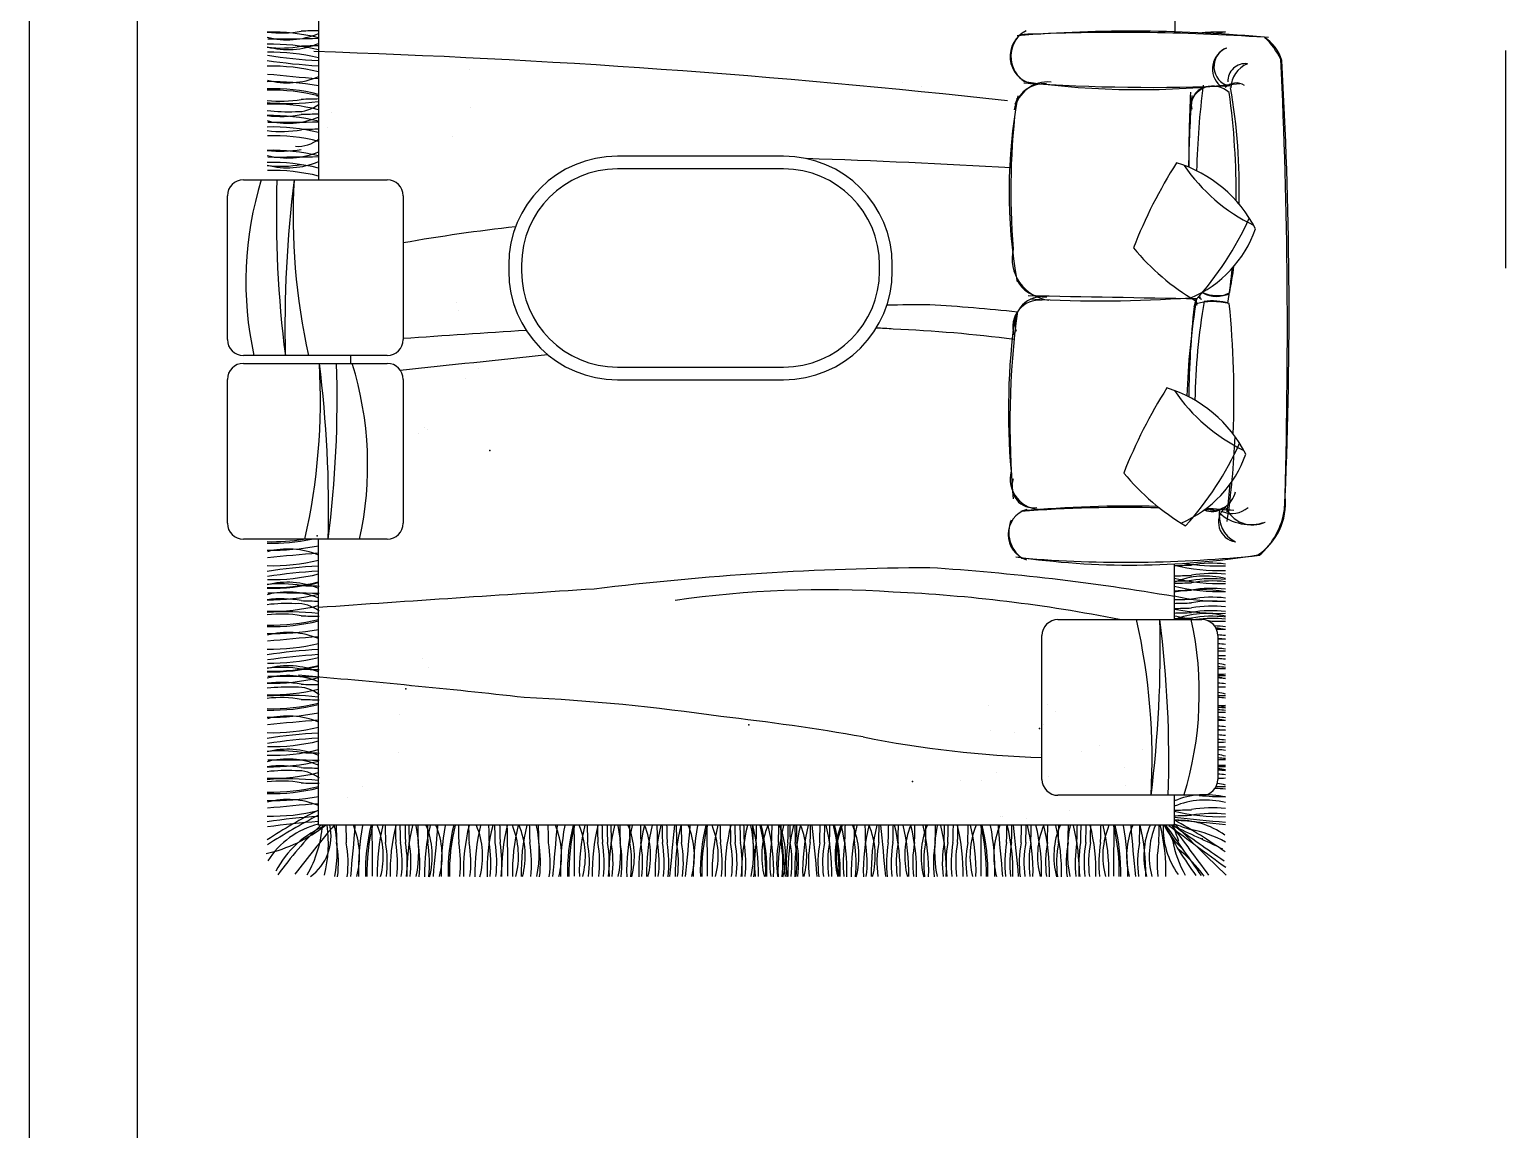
# Model space of a CAD drawing. Header units: inches. Extents: x 5.4 to 47.9, y 11.7 to 36.5.
# Drawn here: x 5.411 to 10.028, y 17.43 to 20.873 of the extents above; entities that cross this region are included whole.
import ezdxf

# ---------------------------------------------------------------- set-up
doc = ezdxf.new("R2010")
doc.units = ezdxf.units.IN
doc.header["$MEASUREMENT"] = 0
for name, color, linetype in [('02', 2, 'Continuous'), ('4', 4, 'Continuous'), ('kadrbm', 4, 'Continuous')]:
    doc.layers.add(name, color=color, linetype=linetype)

# ---------------------------------------------------------------- blocks, each defined once
blk = doc.blocks.new('kadrbm')
at = {"layer": 'kadrbm', "color": 4}
blk.add_lwpolyline([(0, 0), (0, 24.7972), (21, 24.7972), (21, 0), (0, 0)], close=True, dxfattribs=at)
blk.add_lwpolyline([(20.6631, 0.3257), (20.6631, 24.4603), (0.3369, 24.4603), (0.3369, 0.3257), (20.6631, 0.3257)], dxfattribs=at)

msp = doc.modelspace()

# ---------------------------------------------------------------- linework, layer by layer
at = {"layer": '02'}
for p, q in [((6.3152, 21.5706, -0.3429), (6.3152, 20.4021, -0.3429)), ((8.9933, 21.0365, -0.3429), (8.9933, 20.8614, -0.3429)), ((6.2145, 20.8089, -0.3429), (6.2145, 20.8089, -0.3429)), ((6.2296, 20.8076, -0.3429), (6.2296, 20.8076, -0.3429)), ((10.0281, 20.8074, -0.3429), (10.0281, 20.1259, -0.3429)), ((6.7888, 20.7466, -0.3429), (6.7888, 20.7466, -0.3429)), ((8.1417, 20.7058, -0.3429), (8.1417, 20.7058, -0.3429)), ((8.2006, 20.6941, -0.3429), (8.2006, 20.6941, -0.3429)), ((8.1896, 20.6717, -0.3429), (8.1896, 20.6717, -0.3429)), ((6.2994, 20.617, -0.3429), (6.2994, 20.617, -0.3429)), ((6.357, 20.6122, -0.3429), (6.357, 20.6122, -0.3429)), ((6.7906, 20.628, -0.3429), (6.7906, 20.628, -0.3429)), ((6.2145, 20.5476, -0.3429), (6.2145, 20.5476, -0.3429)), ((6.342, 20.5671, -0.3429), (6.342, 20.5671, -0.3429)), ((6.2296, 20.5464, -0.3429), (6.2296, 20.5464, -0.3429)), ((6.7337, 20.5387, -0.3429), (6.7337, 20.5387, -0.3429)), ((7.77, 20.4762, -0.3429), (7.25, 20.4762, -0.3429)), ((6.0799, 20.4021, -0.3429), (6.5299, 20.4021, -0.3429)), ((6.0299, 19.9021, -0.3429), (6.0299, 20.3521, -0.3429)), ((6.5799, 20.3521, -0.3429), (6.5799, 19.9021, -0.3429)), ((6.91, 20.1362, -0.3429), (6.91, 20.1162, -0.3429)), ((8.11, 20.1162, -0.3429), (8.11, 20.1362, -0.3429)), ((6.7457, 20.0175, -0.3429), (6.7457, 20.0175, -0.3429)), ((6.7514, 19.9919, -0.3429), (6.7514, 19.9919, -0.3429)), ((6.5299, 19.8521, -0.3429), (6.0799, 19.8521, -0.3429)), ((6.0799, 19.8277, -0.3429), (6.5299, 19.8277, -0.3429)), ((6.8167, 19.8126, -0.3429), (6.8167, 19.8126, -0.3429)), ((6.0299, 19.3277, -0.3429), (6.0299, 19.7777, -0.3429)), ((6.5799, 19.7777, -0.3429), (6.5799, 19.3277, -0.3429)), ((6.7753, 19.7806, -0.3429), (6.7753, 19.7806, -0.3429)), ((7.25, 19.7762, -0.3429), (7.77, 19.7762, -0.3429)), ((6.6458, 19.626, -0.3429), (6.6458, 19.626, -0.3429)), ((6.6289, 19.6076, -0.3429), (6.6289, 19.6076, -0.3429)), ((6.6553, 19.6205, -0.3429), (6.6553, 19.6205, -0.3429)), ((6.039, 19.2973, -0.3429), (6.039, 19.2973, -0.3429)), ((6.5299, 19.2777, -0.3429), (6.0799, 19.2777, -0.3429)), ((8.6281, 19.0257, -0.3429), (9.0781, 19.0257, -0.3429)), ((8.5781, 18.5257, -0.3429), (8.5781, 18.9757, -0.3429)), ((9.1281, 18.9757, -0.3429), (9.1281, 18.5257, -0.3429)), ((6.6407, 18.903, -0.3429), (6.6407, 18.903, -0.3429)), ((6.658, 18.8768, -0.3429), (6.658, 18.8768, -0.3429)), ((6.5106, 18.8192, -0.3429), (6.5106, 18.8192, -0.3429)), ((6.602, 18.8171, -0.3429), (6.602, 18.8171, -0.3429)), ((8.4117, 18.7577, -0.3429), (8.4117, 18.7577, -0.3429)), ((8.5956, 18.7593, -0.3429), (8.5956, 18.7593, -0.3429)), ((8.6194, 18.7389, -0.3429), (8.6194, 18.7389, -0.3429)), ((8.4181, 18.6798, -0.3429), (8.4181, 18.6798, -0.3429)), ((8.4936, 18.6734, -0.3429), (8.4936, 18.6734, -0.3429)), ((8.582, 18.6964, -0.3429), (8.582, 18.6964, -0.3429)), ((8.7013, 18.6124, -0.3429), (8.7013, 18.6124, -0.3429)), ((8.7579, 18.6322, -0.3429), (8.7579, 18.6322, -0.3429)), ((8.894, 18.6187, -0.3429), (8.894, 18.6187, -0.3429)), ((8.5728, 18.6031, -0.3429), (8.5728, 18.6031, -0.3429)), ((8.3224, 18.5223, -0.3429), (8.3224, 18.5223, -0.3429)), ((8.3882, 18.5235, -0.3429), (8.3882, 18.5235, -0.3429)), ((8.4356, 18.5464, -0.3429), (8.4356, 18.5464, -0.3429)), ((8.5974, 18.5338, -0.3429), (8.5974, 18.5338, -0.3429)), ((8.6012, 18.4855, -0.3429), (8.6012, 18.4855, -0.3429)), ((9.0781, 18.4757, -0.3429), (8.6281, 18.4757, -0.3429)), ((8.9925, 18.3819, -0.3429), (6.3152, 18.3819, -0.3429))]:
    msp.add_line(p, q, dxfattribs=at)
for centre, radius, start, end in [((8.5667, 20.7887, -0.3429), 0.0884, 115.6905, 255.3621), ((8.5752, 20.7886, -0.3429), 0.0942, 133.9347, 236.959), ((8.8596, 16.3587, -0.3429), 4.5088, 84.569, 94.5675), ((8.8199, 14.2462, -0.3429), 6.6176, 86.06705, 92.68571), ((9.2071, 20.7409, -0.3429), 0.1263, 16.0328, 58.1183), ((9.102, 20.6665, -0.3429), 0.2505, 26.8565, 46.4538), ((9.1816, 20.7496, -0.3429), 0.0703, 112.3898, 227.6866), ((9.1788, 20.7566, -0.3429), 0.0627, 112.4078, 255.2186), ((-8.5309, 19.9281, -0.3429), 17.8767, 358.2125, 2.7303), ((9.2149, 20.7106, -0.3429), 0.0554, 83.4415, 181.9892), ((9.2529, 20.6879, -0.3429), 0.0839, 112.1784, 178.816), ((-4.266, 19.989, -0.3429), 13.6171, 357.56714, 3.31238), ((8.5975, 20.6005, -0.3429), 0.1082, 85.0253, 169.0244), ((8.5875, 20.6036, -0.3429), 0.1002, 87.5015, 160.1772), ((8.9202, 26.4719, -0.3429), 5.7802, 266.0408, 272.49266), ((8.8822, 23.2634, -0.3429), 2.5788, 262.011, 277.0164), ((9.1136, 20.6219, -0.3429), 0.0736, 46.8811, 173.8826), ((9.1035, 20.6359, -0.3429), 0.0583, 99.6906, 192.3774), ((11.5953, 20.3699, -0.3429), 2.5342, 172.5528, 178.6269), ((9.1856, 20.6581, -0.3429), 0.0474, 56.4144, 135.6062), ((7.3945, 20.3762, -0.3429), 1.8009, 358.4097, 10.0534), ((10.1223, 20.3669, -0.3429), 1.647, 169.5833, 189.9457), ((10.6796, 20.3692, -0.3429), 2.199, 172.449, 184.7928), ((12.5049, 20.397, -0.3429), 3.4686, 175.544, 179.2544), ((13.3511, 20.4689, -0.3429), 4.3135, 177.2347, 180.3614), ((6.8687, 20.3594, -0.3429), 2.3169, 359.4415, 7.8449), ((7.25, 20.1362, -0.3429), 0.34, 90, 180), ((7.77, 20.1362, -0.3429), 0.34, 0, 90), ((10.3043, 19.6268, -0.3429), 1.5459, 147.5824, 158.6629), ((8.8785, 20.0607, -0.3429), 0.4129, 27.0571, 72.9874), ((6.0799, 20.3521, -0.3429), 0.05, 90, 180), ((6.5299, 20.3521, -0.3429), 0.05, 0, 90), ((8.8988, 20.3712, -0.3429), 0.3684, 293.2301, 340.5499), ((8.615, 20.1552, -0.3429), 0.1303, 166.5489, 263.4133), ((9.4224, 20.6482, -0.3429), 0.7225, 219.4337, 239.6932), ((7.3945, 20.3762, -0.3429), 1.8009, 349.5443, 352.197), ((7.25, 20.1162, -0.3429), 0.34, 180, 270), ((7.77, 20.1162, -0.3429), 0.34, 270, 0), ((8.5848, 20.1308, -0.3429), 0.0951, 204.3626, 275.0766), ((6.8687, 20.3594, -0.3429), 2.3169, 351.478, 354.2205), ((11.5953, 20.3699, -0.3429), 2.5342, 187.2274, 187.2755), ((9.1288, 20.1626, -0.3429), 0.123, 247.3836, 286.6892), ((9.1227, 20.1211, -0.3429), 0.0836, 240.532, 300.1681), ((8.571, 19.9418, -0.3429), 0.0842, 84.8908, 197.0684), ((8.577, 19.9522, -0.3429), 0.0835, 88.1772, 196.5563), ((-776.4779, -44021.2928, -0.3429), 44048.3272, 88.97815473, 88.97884186), ((8.7629, 23.8856, -0.3429), 3.8625, 266.7127, 274.1575), ((11.2439, 19.6622, -0.3429), 2.213, 170.4732, 178.3542), ((11.8197, 19.6989, -0.3429), 2.7824, 173.6709, 179.5051), ((8.2097, 20.2713, -0.3429), 0.8853, 342.5362, 344.0375), ((11.1286, 19.6761, -0.3429), 2.0724, 170.3999, 178.9939), ((9.1134, 19.8147, -0.3429), 0.2064, 75.7939, 105.9521), ((13.3511, 20.4689, -0.3429), 4.3135, 185.8785, 186.1128), ((8.7629, 23.8856, -0.3429), 3.8625, 274.5216, 274.6345), ((9.1028, 20.0745, -0.3429), 0.0524, 227.9859, 240.8687), ((9.1101, 19.8539, -0.3429), 0.1696, 71.6507, 98.4638), ((6.1575, 19.7181, -0.3429), 3.0211, 357.8781, 5.6361), ((10.6846, 19.6798, -0.3429), 2.2113, 172.305, 184.9219), ((11.089, 19.6391, -0.3429), 2.6113, 172.2852, 185.1755), ((6.0799, 19.9021, -0.3429), 0.05, 180, 270), ((6.5299, 19.9021, -0.3429), 0.05, 270, 0), ((6.0799, 19.7777, -0.3429), 0.05, 90, 180), ((6.5299, 19.7777, -0.3429), 0.05, 0, 90), ((10.274, 18.922, -0.3429), 1.5459, 147.5824, 158.6629), ((8.8482, 19.3559, -0.3429), 0.4129, 27.0571, 72.9874), ((6.6776, 19.695, -0.3429), 2.5064, 351.6933, 357.7983), ((8.8685, 19.6664, -0.3429), 0.3684, 293.2301, 340.5499), ((8.5746, 19.4666, -0.3429), 0.096, 165.9026, 272.3421), ((8.5505, 19.4424, -0.3429), 0.0665, 158.9885, 279.7383), ((9.3921, 19.9434, -0.3429), 0.7225, 219.4337, 239.6932), ((6.1575, 19.7181, -0.3429), 3.0211, 353.2509, 354.9129), ((9.1136, 19.4391, -0.3429), 0.0707, 250.807, 349.3784), ((9.1447, 19.3901, -0.3429), 0.1953, 302.8907, 6.1208), ((8.5547, 19.2918, -0.3429), 0.0825, 107.1572, 252.2843), ((8.8383, 14.9129, -0.3429), 4.4636, 88.6197, 94.1973), ((8.8542, 15.7087, -0.3429), 3.6725, 88.6665, 95.2578), ((9.1098, 19.4276, -0.3429), 0.0634, 247.7613, 302.2634), ((8.8383, 14.9129, -0.3429), 4.4636, 86.2108, 86.8092), ((8.8542, 15.7087, -0.3429), 3.6725, 84.9347, 86.2899), ((9.1932, 19.3308, -0.3429), 0.0629, 132.3711, 260.7084), ((9.2278, 19.3535, -0.3429), 0.0958, 170.1316, 242.1567), ((9.2294, 19.4702, -0.3429), 0.147, 228.8652, 288.7527), ((9.1729, 19.4319, -0.3429), 0.0742, 245.5539, 312.2797), ((9.2371, 19.4153, -0.3429), 0.093, 203.2753, 295.1285), ((9.1008, 19.4065, -0.3429), 0.239, 311.2896, 351.3451), ((6.0799, 19.3277, -0.3429), 0.05, 180, 270), ((6.5299, 19.3277, -0.3429), 0.05, 270, 0), ((8.5739, 19.2989, -0.3429), 0.0996, 157.3277, 233.9322), ((8.857, 21.6806, -0.3429), 2.4843, 261.6486, 279.1921), ((8.8409, 23.2431, -0.3429), 4.0378, 265.3747, 275.9373), ((8.6281, 18.9757, -0.3429), 0.05, 90, 180), ((9.0781, 18.9757, -0.3429), 0.05, 0, 90), ((8.6281, 18.5257, -0.3429), 0.05, 180, 270), ((9.0781, 18.5257, -0.3429), 0.05, 270, 0)]:
    msp.add_arc(centre, radius, start, end, dxfattribs=at)
for p in [(6.3103, 20.6651, -0.3429), (6.8512, 19.5546, -0.3429), (6.5883, 18.8094, -0.3429), (7.6606, 18.6963, -0.3429), (8.5709, 18.6853, -0.3429), (8.173, 18.5191, -0.3429)]:
    msp.add_point(p, dxfattribs=at)
at = {"layer": '4'}
for p, q in [((7.77, 20.4362, -0.3429), (7.25, 20.4362, -0.3429)), ((6.95, 20.1362, -0.3429), (6.95, 20.1162, -0.3429)), ((8.07, 20.1162, -0.3429), (8.07, 20.1362, -0.3429)), ((6.4147, 19.8521, -0.3429), (6.4147, 19.8277, -0.3429)), ((7.25, 19.8162, -0.3429), (7.77, 19.8162, -0.3429)), ((6.3152, 18.3819, -0.3429), (6.3152, 19.2777, -0.3429)), ((8.9925, 19.0257, -0.3429), (8.9925, 19.2, -0.3429)), ((6.2145, 19.1437, -0.3429), (6.2145, 19.1437, -0.3429)), ((6.2296, 19.145, -0.3429), (6.2296, 19.145, -0.3429)), ((6.2145, 18.8822, -0.3429), (6.2145, 18.8822, -0.3429)), ((6.2296, 18.8835, -0.3429), (6.2296, 18.8835, -0.3429)), ((6.5675, 18.7299, -0.3429), (6.5675, 18.7299, -0.3429)), ((6.2145, 18.621, -0.3429), (6.2145, 18.621, -0.3429)), ((6.2296, 18.6222, -0.3429), (6.2296, 18.6222, -0.3429)), ((6.5657, 18.6113, -0.3429), (6.5657, 18.6113, -0.3429)), ((8.9342, 18.6314, -0.3429), (8.9342, 18.6314, -0.3429)), ((8.8362, 18.5642, -0.3429), (8.8362, 18.5642, -0.3429)), ((6.453, 18.5028, -0.3429), (6.453, 18.5028, -0.3429)), ((8.8403, 18.5079, -0.3429), (8.8403, 18.5079, -0.3429)), ((8.9925, 18.3819, -0.3429), (8.9925, 18.4757, -0.3429)), ((6.4051, 18.4687, -0.3429), (6.4051, 18.4687, -0.3429)), ((8.6638, 18.4278, -0.3429), (8.6638, 18.4278, -0.3429)), ((8.4493, 18.4091, -0.3429), (8.4493, 18.4091, -0.3429)), ((8.4535, 18.4106, -0.3429), (8.4535, 18.4106, -0.3429)), ((8.529, 18.4042, -0.3429), (8.529, 18.4042, -0.3429)), ((6.3657, 18.3317, -0.3429), (6.3657, 18.3317, -0.3429)), ((6.4042, 18.3412, -0.3429), (6.4042, 18.3412, -0.3429)), ((7.6795, 18.3317, -0.3429), (7.6795, 18.3317, -0.3429)), ((7.6831, 18.3317, -0.3429), (7.6831, 18.3317, -0.3429)), ((7.7916, 18.3317, -0.3429), (7.7916, 18.3317, -0.3429)), ((7.9087, 18.3317, -0.3429), (7.9087, 18.3317, -0.3429)), ((7.9122, 18.3317, -0.3429), (7.9122, 18.3317, -0.3429)), ((8.1266, 18.3317, -0.3429), (8.1266, 18.3317, -0.3429)), ((8.3193, 18.338, -0.3429), (8.3193, 18.338, -0.3429)), ((8.512, 18.3443, -0.3429), (8.512, 18.3443, -0.3429)), ((8.5359, 18.3521, -0.3429), (8.5359, 18.3521, -0.3429)), ((8.5364, 18.3289, -0.3429), (8.5364, 18.3289, -0.3429))]:
    msp.add_line(p, q, dxfattribs=at)
for centre, radius, start, end in [((6.1687, 20.2552, -0.3429), 0.6094, 76.1427, 91.3669), ((6.2184, 21.0903, -0.3429), 0.2498, 255.1387, 292.6902), ((6.1688, 20.2174, -0.3429), 0.6094, 76.1427, 91.3669), ((6.1977, 21.2236, -0.3429), 0.3617, 263.1171, 280.0651), ((6.2188, 21.0597, -0.3429), 0.2498, 255.1387, 292.6902), ((6.1918, 26.0603, -0.3429), 5.2167, 269.6066, 271.372), ((6.3884, 16.8348, -0.3429), 4.0348, 91.0225, 91.8109), ((9.0745, 21.2636, -0.3429), 0.4052, 258.2583, 259.397), ((9.1364, 20.2555, -0.3429), 0.6094, 88.4802, 95.3737), ((9.0745, 21.2636, -0.3429), 0.4052, 275.5858, 281.0926), ((6.198, 21.1764, -0.3429), 0.3617, 263.1171, 280.0651), ((6.1694, 20.1922, -0.3429), 0.6094, 76.1427, 91.3669), ((6.4163, 22.5142, -0.3429), 1.7418, 261.3771, 266.6356), ((6.3888, 16.7876, -0.3429), 4.0348, 91.0225, 91.8109), ((5.4393, -6.6904, -0.3429), 27.5074, 83.67322, 88.20675), ((6.1689, 20.1487, -0.3429), 0.6094, 76.1427, 91.3669), ((6.4159, 22.498, -0.3429), 1.7418, 261.3771, 266.6356), ((6.8743, 27.81, -0.3429), 7.113, 264.19829, 265.48538), ((6.1683, 19.9004, -0.3429), 0.8091, 79.5961, 90.9805), ((6.1692, 20.0781, -0.3429), 0.6094, 76.1427, 91.3669), ((6.2189, 20.9557, -0.3429), 0.2498, 255.1387, 292.6902), ((6.2191, 21.4645, -0.3429), 0.8231, 265.4936, 276.6298), ((6.1979, 21.01, -0.3429), 0.3617, 263.1171, 280.0651), ((6.169, 20.0301, -0.3429), 0.6094, 76.1427, 91.3669), ((6.1692, 20.0736, -0.3429), 0.6094, 76.1427, 91.3669), ((6.3886, 16.6211, -0.3429), 4.0348, 91.0225, 91.8109), ((6.1687, 19.994, -0.3429), 0.6094, 76.1427, 91.3669), ((6.2184, 20.8291, -0.3429), 0.2498, 255.1387, 292.6902), ((6.2177, 21.1791, -0.3429), 0.5638, 263.5587, 272.5565), ((6.1977, 20.9624, -0.3429), 0.3617, 263.1171, 280.0651), ((6.2489, 20.7247, -0.3429), 0.109, 266.8256, 308.3436), ((6.3884, 16.5735, -0.3429), 4.0348, 91.0225, 91.8109), ((6.1691, 19.9582, -0.3429), 0.6094, 76.1427, 91.3669), ((6.198, 20.9152, -0.3429), 0.3617, 263.1171, 280.0651), ((6.1918, 25.7991, -0.3429), 5.2167, 269.6066, 271.372), ((6.3888, 16.5264, -0.3429), 4.0348, 91.0225, 91.8109), ((6.1694, 19.931, -0.3429), 0.6094, 76.1427, 91.3669), ((6.2489, 20.6159, -0.3429), 0.109, 266.8256, 308.3436), ((6.1687, 19.8852, -0.3429), 0.6094, 76.1427, 91.3669), ((6.2184, 20.7203, -0.3429), 0.2498, 255.1387, 292.6902), ((6.1688, 19.8474, -0.3429), 0.6094, 76.1427, 91.3669), ((6.1977, 20.8536, -0.3429), 0.3617, 263.1171, 280.0651), ((6.2188, 20.6897, -0.3429), 0.2498, 255.1387, 292.6902), ((6.1918, 25.6903, -0.3429), 5.2167, 269.6066, 271.372), ((6.9041, -7.0227, -0.3429), 27.5074, 86.71216, 88.04769), ((6.198, 20.8064, -0.3429), 0.3617, 263.1171, 280.0651), ((6.1694, 19.8222, -0.3429), 0.6094, 76.1427, 91.3669), ((7.25, 20.1362, -0.3429), 0.3, 90, 180), ((7.77, 20.1362, -0.3429), 0.3, 0, 90), ((9.4841, 20.7629, -0.3429), 0.5589, 214.3487, 244.0995), ((7.1676, 20.0834, -0.3429), 1.0799, 162.8364, 192.3696), ((9.6041, 20.2891, -0.3429), 3.421, 178.1063, 187.3383), ((9.8591, 19.9451, -0.3429), 3.6492, 172.8064, 181.461), ((8.2264, 20.2887, -0.3429), 1.9909, 176.7358, 192.6687), ((8.3359, 20.6808, -0.3429), 0.9757, 317.7232, 335.9185), ((7.5535, 14.6708, -0.3429), 5.619, 96.355, 99.9782), ((7.25, 20.1162, -0.3429), 0.3, 180, 270), ((7.77, 20.1162, -0.3429), 0.3, 270, 0), ((8.2636, 11.1384, -0.3429), 8.873, 90.23623, 91.10229), ((7.7612, 12.7563, -0.3429), 7.2699, 84.15797, 86.32651), ((16.2958, -122.723, -0.3429), 142.9588, 93.742339, 93.897), ((7.8956, 16.6877, -0.3429), 3.2548, 86.1712, 87.1085), ((7.9017, 15.2481, -0.3429), 4.6919, 82.7845, 87.4203), ((-0.2801, 86.3655, -0.3429), 66.9103, 275.876539, 276.273317), ((4.33, 19.7143, -0.3429), 1.9909, 347.3313, 3.2642), ((2.6972, 19.3707, -0.3429), 3.6492, 358.539, 7.1936), ((2.9522, 19.7147, -0.3429), 3.421, 352.6617, 1.8937), ((5.3887, 19.509, -0.3429), 1.0799, 347.6304, 17.1636), ((9.4538, 20.0582, -0.3429), 0.5589, 214.3487, 244.0995), ((8.3056, 19.976, -0.3429), 0.9757, 317.7232, 335.9185), ((6.1683, 20.0522, -0.3429), 0.8091, 269.0195, 280.4039), ((6.1692, 19.8745, -0.3429), 0.6094, 268.6331, 281.6722), ((6.1692, 19.879, -0.3429), 0.6094, 268.6331, 279.3324), ((6.1689, 19.8039, -0.3429), 0.6094, 268.6331, 283.8573), ((6.2189, 18.9969, -0.3429), 0.2498, 67.3098, 104.8613), ((6.8743, 12.1426, -0.3429), 7.113, 94.51462, 95.80171), ((6.4159, 17.4546, -0.3429), 1.7418, 93.3644, 98.6229), ((6.1694, 19.7604, -0.3429), 0.6094, 268.6331, 283.8573), ((6.4163, 17.4384, -0.3429), 1.7418, 93.3644, 98.6229), ((8.2636, 10.315, -0.3429), 8.873, 90.23623, 97.03566), ((7.7612, 11.9329, -0.3429), 7.2699, 80.24869, 86.32651), ((8.9077, 23.2287, -0.3429), 4.0348, 271.1754, 271.9638), ((8.9077, 23.1967, -0.3429), 4.0348, 271.1754, 271.9638), ((9.1364, 19.7883, -0.3429), 0.6094, 256.2956, 271.5198), ((9.089, 18.9124, -0.3429), 0.2498, 75.2916, 112.8431), ((9.1365, 20.0028, -0.3429), 0.8091, 261.8623, 271.1334), ((9.1101, 18.8404, -0.3429), 0.3617, 83.27, 100.218), ((9.1101, 18.8084, -0.3429), 0.3617, 83.27, 100.218), ((6.1688, 19.7352, -0.3429), 0.6094, 268.6331, 283.8573), ((6.1691, 19.7332, -0.3429), 0.6094, 268.6331, 283.8573), ((6.2188, 18.8929, -0.3429), 0.2498, 67.3098, 104.8613), ((6.198, 18.7761, -0.3429), 0.3617, 79.9349, 96.8829), ((6.3888, 23.165, -0.3429), 4.0348, 268.1891, 268.9775), ((16.2958, -123.5465, -0.3429), 142.9588, 93.657256, 94.003344), ((7.8956, 15.8643, -0.3429), 3.2548, 86.1712, 98.2108), ((8.9077, 23.1803, -0.3429), 4.0348, 271.1754, 271.9638), ((8.9077, 23.1734, -0.3429), 4.0348, 271.1754, 271.9638), ((8.9077, 23.1501, -0.3429), 4.0348, 271.1754, 271.9638), ((9.1364, 19.7476, -0.3429), 0.6094, 256.2956, 271.5198), ((9.1364, 19.7227, -0.3429), 0.6094, 256.2956, 271.5198), ((9.0745, 18.7145, -0.3429), 0.4052, 78.9074, 101.7417), ((9.1101, 18.792, -0.3429), 0.3617, 83.27, 100.218), ((9.1101, 18.785, -0.3429), 0.3617, 83.27, 100.218), ((9.1101, 18.7618, -0.3429), 0.3617, 83.27, 100.218), ((6.1687, 19.6973, -0.3429), 0.6094, 268.6331, 283.8573), ((6.2184, 18.8623, -0.3429), 0.2498, 67.3098, 104.8613), ((6.1977, 18.7289, -0.3429), 0.3617, 79.9349, 96.8829), ((6.2177, 18.5122, -0.3429), 0.5638, 87.4435, 96.4413), ((6.169, 19.6613, -0.3429), 0.6094, 268.6331, 283.8573), ((6.1918, 13.8923, -0.3429), 5.2167, 88.628, 90.3934), ((6.2489, 18.9667, -0.3429), 0.109, 51.6564, 93.1744), ((6.3884, 23.1178, -0.3429), 4.0348, 268.1891, 268.9775), ((7.9017, 14.4247, -0.3429), 4.6919, 78.7015, 87.4203), ((8.9077, 23.1222, -0.3429), 4.0348, 271.1754, 271.9638), ((8.9077, 23.1105, -0.3429), 4.0348, 271.1754, 271.9638), ((9.1364, 19.6923, -0.3429), 0.6094, 256.2956, 271.5198), ((9.1101, 18.7339, -0.3429), 0.3617, 83.27, 100.218), ((9.1101, 18.7222, -0.3429), 0.3617, 83.27, 100.218), ((6.2191, 18.2269, -0.3429), 0.8231, 83.3702, 94.5064), ((6.1979, 18.6814, -0.3429), 0.3617, 79.9349, 96.8829), ((6.1692, 19.6178, -0.3429), 0.6094, 268.6331, 283.8573), ((6.3886, 23.0703, -0.3429), 4.0348, 268.1891, 268.9775), ((6.9316, 18.589, -0.3429), 1.9909, 356.7358, 12.6687), ((5.2989, 18.9326, -0.3429), 3.6492, 352.8064, 1.461), ((5.5539, 18.5887, -0.3429), 3.421, 358.1063, 7.3383), ((8.9077, 23.0945, -0.3429), 4.0348, 271.1754, 271.9638), ((8.9077, 23.0802, -0.3429), 4.0348, 271.1754, 271.9638), ((8.9077, 23.0628, -0.3429), 4.0348, 271.1754, 271.9638), ((9.089, 18.7949, -0.3429), 0.2498, 75.2916, 112.8431), ((9.1364, 19.6301, -0.3429), 0.6094, 256.2956, 262.6734), ((9.1365, 19.8543, -0.3429), 0.8091, 259.749, 271.1334), ((7.9904, 18.7943, -0.3429), 1.0799, 342.8364, 12.3696), ((9.1101, 18.7062, -0.3429), 0.3617, 83.27, 100.218), ((9.1101, 18.6919, -0.3429), 0.3617, 83.27, 100.218), ((9.1101, 18.6745, -0.3429), 0.3617, 83.27, 100.218), ((9.1101, 18.6675, -0.3429), 0.3617, 83.27, 98.0005), ((6.1683, 19.791, -0.3429), 0.8091, 269.0195, 280.4039), ((6.1692, 19.6133, -0.3429), 0.6094, 268.6331, 283.8573), ((6.2189, 18.7357, -0.3429), 0.2498, 67.3098, 104.8613), ((9.1364, 19.6301, -0.3429), 0.6094, 266.2941, 271.5198), ((9.1101, 18.6443, -0.3429), 0.3617, 83.27, 88.7635), ((9.0745, 18.597, -0.3429), 0.4052, 78.9074, 83.2475), ((9.1364, 19.6052, -0.3429), 0.6094, 268.8194, 271.5198), ((9.1101, 18.6164, -0.3429), 0.3617, 83.27, 87.1599), ((6.1689, 19.5427, -0.3429), 0.6094, 268.6331, 283.8573), ((6.4159, 17.1934, -0.3429), 1.7418, 93.3644, 98.6229), ((6.8743, 11.8813, -0.3429), 7.113, 94.51462, 95.80171), ((9.1101, 18.6046, -0.3429), 0.3617, 83.27, 87.1538), ((9.1364, 19.5748, -0.3429), 0.6094, 269.2228, 271.5198), ((9.1101, 18.5887, -0.3429), 0.3617, 83.27, 87.1538), ((9.1101, 18.5744, -0.3429), 0.3617, 83.27, 87.1538), ((6.1694, 19.4989, -0.3429), 0.6094, 268.6331, 283.8573), ((6.4163, 17.1772, -0.3429), 1.7418, 93.3644, 98.6229), ((9.1365, 19.7368, -0.3429), 0.8091, 269.4035, 271.1334), ((9.1364, 19.5223, -0.3429), 0.6094, 269.2228, 271.5198), ((9.1101, 18.5424, -0.3429), 0.3617, 83.27, 87.1538), ((9.089, 18.6417, -0.3429), 0.2498, 75.2916, 80.9922), ((6.1687, 19.4358, -0.3429), 0.6094, 268.6331, 283.8573), ((6.1688, 19.4737, -0.3429), 0.6094, 268.6331, 283.8573), ((6.2184, 18.6008, -0.3429), 0.2498, 67.3098, 104.8613), ((6.1691, 19.4716, -0.3429), 0.6094, 268.6331, 283.8573), ((6.2188, 18.6314, -0.3429), 0.2498, 67.3098, 104.8613), ((6.198, 18.5146, -0.3429), 0.3617, 79.9349, 96.8829), ((6.1918, 13.6308, -0.3429), 5.2167, 88.628, 90.3934), ((3.7122, -10.5677, -0.3429), 29.5287, 83.68924, 85.06516), ((6.3888, 22.9035, -0.3429), 4.0348, 268.1891, 268.9775), ((9.1101, 18.5167, -0.3429), 0.3617, 83.27, 87.1538), ((9.1364, 19.482, -0.3429), 0.6094, 269.2228, 271.5198), ((9.1364, 19.4647, -0.3429), 0.6094, 269.2228, 271.5198), ((9.1364, 19.4602, -0.3429), 0.6094, 269.2228, 271.5198), ((9.089, 18.5986, -0.3429), 0.2498, 75.2916, 80.9922), ((9.1101, 18.4817, -0.3429), 0.3617, 83.27, 87.1538), ((6.1977, 18.4674, -0.3429), 0.3617, 79.9349, 96.8829), ((6.2177, 18.2507, -0.3429), 0.5638, 87.4435, 96.4413), ((6.169, 19.3998, -0.3429), 0.6094, 268.6331, 283.8573), ((6.2489, 18.7052, -0.3429), 0.109, 51.6564, 93.1744), ((6.3884, 22.8563, -0.3429), 4.0348, 268.1891, 268.9775), ((9.1101, 18.4658, -0.3429), 0.3617, 83.27, 87.1538), ((9.1364, 19.4244, -0.3429), 0.6094, 269.2228, 271.5198), ((9.089, 18.5512, -0.3429), 0.2498, 75.2916, 80.9922), ((6.2191, 17.9654, -0.3429), 0.8231, 83.3702, 94.5064), ((6.1979, 18.4199, -0.3429), 0.3617, 79.9349, 96.8829), ((6.1692, 19.3563, -0.3429), 0.6094, 268.6331, 283.8573), ((6.1692, 19.3517, -0.3429), 0.6094, 268.6331, 283.8573), ((6.3886, 22.8088, -0.3429), 4.0348, 268.1891, 268.9775), ((6.6467, 12.3894, -0.3429), 6.4002, 81.67095, 87.21229), ((9.1364, 19.3978, -0.3429), 0.6094, 269.2228, 271.5198), ((9.1101, 18.4209, -0.3429), 0.3617, 83.27, 87.1538), ((9.1364, 19.3666, -0.3429), 0.6094, 269.2228, 271.5198), ((9.089, 18.5097, -0.3429), 0.2498, 75.2916, 80.9922), ((9.1101, 18.3893, -0.3429), 0.3617, 83.27, 87.1538), ((6.1683, 19.5295, -0.3429), 0.8091, 269.0195, 280.4039), ((6.2189, 18.4742, -0.3429), 0.2498, 67.3098, 104.8613), ((6.8743, 11.6198, -0.3429), 7.113, 94.51462, 95.80171), ((6.833, 11.9663, -0.3429), 6.7963, 79.95576, 83.742), ((9.1101, 18.3823, -0.3429), 0.3617, 83.27, 87.1538), ((9.1364, 19.3449, -0.3429), 0.6094, 269.2228, 271.5198), ((9.1101, 18.3591, -0.3429), 0.3617, 83.27, 87.1538), ((9.0745, 18.3119, -0.3429), 0.4052, 78.9074, 82.3926), ((9.1364, 19.32, -0.3429), 0.6094, 269.2228, 271.5198), ((6.1689, 19.2812, -0.3429), 0.6094, 268.6331, 283.8573), ((6.4159, 16.9319, -0.3429), 1.7418, 93.3644, 98.6229), ((6.4163, 16.9157, -0.3429), 1.7418, 93.3644, 98.6229), ((8.6993, 22.0896, -0.3429), 3.4981, 258.7754, 268.0151), ((9.1101, 18.3312, -0.3429), 0.3617, 83.27, 87.1538), ((9.1101, 18.3195, -0.3429), 0.3617, 83.27, 87.1538), ((9.1364, 19.2896, -0.3429), 0.6094, 269.2228, 271.5198), ((9.1101, 18.3035, -0.3429), 0.3617, 83.27, 87.1538), ((6.1691, 19.2104, -0.3429), 0.6094, 268.6331, 283.8573), ((6.2188, 18.3702, -0.3429), 0.2498, 67.3098, 104.8613), ((6.198, 18.2534, -0.3429), 0.3617, 79.9349, 96.8829), ((6.1694, 19.2376, -0.3429), 0.6094, 268.6331, 283.8573), ((6.3888, 22.6423, -0.3429), 4.0348, 268.1891, 268.9775), ((9.1101, 18.2892, -0.3429), 0.3617, 83.27, 87.1538), ((9.1365, 19.4516, -0.3429), 0.8091, 269.4035, 271.1334), ((9.1364, 19.2372, -0.3429), 0.6094, 269.2228, 271.5198), ((9.1101, 18.2572, -0.3429), 0.3617, 83.27, 87.1538), ((6.1687, 19.1746, -0.3429), 0.6094, 268.6331, 283.8573), ((6.2184, 18.3395, -0.3429), 0.2498, 67.3098, 104.8613), ((6.1977, 18.2062, -0.3429), 0.3617, 79.9349, 96.8829), ((6.1918, 13.3695, -0.3429), 5.2167, 88.628, 90.3934), ((6.3884, 22.5951, -0.3429), 4.0348, 268.1891, 268.9775), ((9.089, 18.3565, -0.3429), 0.2498, 75.2916, 80.9922), ((9.1101, 18.2316, -0.3429), 0.3617, 83.27, 87.1538), ((9.1364, 19.1969, -0.3429), 0.6094, 269.2228, 271.5198), ((9.1364, 19.1795, -0.3429), 0.6094, 269.2228, 271.5198), ((9.1364, 19.175, -0.3429), 0.6094, 269.2228, 271.5198), ((6.2177, 17.9895, -0.3429), 0.5638, 87.4435, 96.4413), ((6.2191, 17.7041, -0.3429), 0.8231, 83.3702, 94.5064), ((6.169, 19.1386, -0.3429), 0.6094, 268.6331, 283.8573), ((6.1979, 18.1587, -0.3429), 0.3617, 79.9349, 96.8829), ((6.2489, 18.4439, -0.3429), 0.109, 51.6564, 93.1744), ((9.089, 18.3134, -0.3429), 0.2498, 75.2916, 80.9922), ((9.1101, 18.1966, -0.3429), 0.3617, 83.27, 87.1538), ((9.1101, 18.1935, -0.3429), 0.3617, 83.27, 87.1538), ((9.1101, 18.1806, -0.3429), 0.3617, 83.27, 87.1538), ((9.1364, 19.1392, -0.3429), 0.6094, 269.2228, 271.5198), ((6.1683, 19.2682, -0.3429), 0.8091, 269.0195, 280.4039), ((6.1692, 19.0951, -0.3429), 0.6094, 268.6331, 283.8573), ((6.1692, 19.0905, -0.3429), 0.6094, 268.6331, 283.8573), ((6.3886, 22.5475, -0.3429), 4.0348, 268.1891, 268.9775), ((9.089, 18.228, -0.3429), 0.2498, 75.2916, 112.8431), ((9.1364, 19.0814, -0.3429), 0.6094, 263.7754, 271.5198), ((9.1101, 18.1357, -0.3429), 0.3617, 83.27, 88.5502), ((9.1364, 19.1126, -0.3429), 0.6094, 268.7309, 271.5198), ((9.089, 18.266, -0.3429), 0.2498, 75.2916, 81.3688), ((6.1689, 19.0199, -0.3429), 0.6094, 268.6331, 283.8573), ((6.2189, 18.2129, -0.3429), 0.2498, 67.3098, 104.8613), ((7.1362, 16.8355, -0.3429), 1.7934, 117.2669, 123.1781), ((6.8743, 11.3586, -0.3429), 7.113, 94.51462, 95.80171), ((8.9077, 22.4632, -0.3429), 4.0348, 271.1754, 271.9638), ((9.089, 18.2113, -0.3429), 0.2498, 75.2916, 112.8431), ((9.1364, 19.0183, -0.3429), 0.6094, 256.2956, 271.5198), ((9.1101, 18.0749, -0.3429), 0.3617, 83.27, 100.218), ((6.0446, 18.7549, -0.3429), 0.4738, 282.9523, 308.0769), ((6.4159, 16.6707, -0.3429), 1.7418, 93.3644, 98.6229), ((7.1366, 16.8193, -0.3429), 1.7934, 117.2669, 123.1781), ((6.4163, 16.6545, -0.3429), 1.7418, 93.3644, 98.6229), ((6.3786, 18.1302, -0.3429), 0.263, 103.9935, 147.7288), ((6.4553, 18.0965, -0.3429), 0.3081, 112.1181, 152.6967), ((7.0647, 17.6051, -0.3429), 1.0748, 133.716, 144.6847), ((10.1547, 15.2214, -0.3429), 4.9357, 140.1568, 142.4559), ((5.9631, 18.4092, -0.3429), 0.3652, 330.135, 355.7243), ((6.1985, 18.3474, -0.3429), 0.1556, 305.9057, 12.8054), ((5.9064, 18.3272, -0.3429), 0.4395, 346.7215, 7.1491), ((5.9683, 18.3002, -0.3429), 0.4052, 348.7545, 11.5888), ((10.4043, 18.4551, -0.3429), 4.0348, 181.0225, 181.8109), ((10.4346, 18.455, -0.3429), 4.0348, 181.0225, 181.8109), ((-0.6609, 18.9411, -0.3429), 7.113, 354.19829, 355.48538), ((6.1934, 18.2857, -0.3429), 0.2498, 345.1387, 22.6902), ((7.2487, 18.2351, -0.3429), 0.8091, 169.5961, 180.9805), ((7.071, 18.236, -0.3429), 0.6094, 166.1427, 181.3669), ((7.0756, 18.236, -0.3429), 0.6094, 166.1427, 181.3669), ((1.2672, 18.2585, -0.3429), 5.2167, 359.6066, 1.372), ((6.2679, 18.2855, -0.3429), 0.2498, 345.1387, 22.6902), ((7.1081, 18.2359, -0.3429), 0.6094, 166.1427, 181.3669), ((10.5574, 18.4554, -0.3429), 4.0348, 181.0225, 181.8109), ((7.1484, 18.2358, -0.3429), 0.6094, 166.1427, 181.3669), ((10.5894, 18.4553, -0.3429), 4.0348, 181.0225, 181.8109), ((10.6037, 18.4552, -0.3429), 4.0348, 181.0225, 181.8109), ((10.6197, 18.4552, -0.3429), 4.0348, 181.0225, 181.8109), ((7.2008, 18.2357, -0.3429), 0.6094, 166.1427, 181.3669), ((10.6314, 18.4552, -0.3429), 4.0348, 181.0225, 181.8109), ((6.2233, 18.3002, -0.3429), 0.4052, 348.7545, 11.5888), ((10.6593, 18.4551, -0.3429), 4.0348, 181.0225, 181.8109), ((7.2561, 18.2355, -0.3429), 0.6094, 166.1427, 181.3669), ((6.4211, 18.2851, -0.3429), 0.2498, 345.1387, 22.6902), ((10.6895, 18.455, -0.3429), 4.0348, 181.0225, 181.8109), ((-0.4024, 18.9411, -0.3429), 7.113, 354.19829, 355.48538), ((6.4519, 18.2857, -0.3429), 0.2498, 345.1387, 22.6902), ((7.5072, 18.2351, -0.3429), 0.8091, 169.5961, 180.9805), ((7.3295, 18.236, -0.3429), 0.6094, 166.1427, 181.3669), ((7.334, 18.236, -0.3429), 0.6094, 166.1427, 181.3669), ((10.7865, 18.4554, -0.3429), 4.0348, 181.0225, 181.8109), ((7.3775, 18.2358, -0.3429), 0.6094, 166.1427, 181.3669), ((10.8185, 18.4553, -0.3429), 4.0348, 181.0225, 181.8109), ((7.4136, 18.2355, -0.3429), 0.6094, 166.1427, 181.3669), ((6.5785, 18.2851, -0.3429), 0.2498, 345.1387, 22.6902), ((7.4514, 18.2356, -0.3429), 0.6094, 166.1427, 181.3669), ((10.8812, 18.4555, -0.3429), 4.0348, 181.0225, 181.8109), ((10.8998, 18.4552, -0.3429), 4.0348, 181.0225, 181.8109), ((10.9157, 18.4552, -0.3429), 4.0348, 181.0225, 181.8109), ((7.4969, 18.2357, -0.3429), 0.6094, 166.1427, 181.3669), ((1.6902, 18.2585, -0.3429), 5.2167, 359.6066, 1.372), ((6.6908, 18.2855, -0.3429), 0.2498, 345.1387, 22.6902), ((7.5311, 18.2359, -0.3429), 0.6094, 166.1427, 181.3669), ((6.7118, 18.2858, -0.3429), 0.2498, 345.1387, 22.6902), ((7.5583, 18.2361, -0.3429), 0.6094, 166.1427, 181.3669), ((11.0085, 18.4552, -0.3429), 4.0348, 181.0225, 181.8109), ((6.6004, 18.3002, -0.3429), 0.4052, 348.7545, 11.5888), ((11.0364, 18.4551, -0.3429), 4.0348, 181.0225, 181.8109), ((11.0666, 18.455, -0.3429), 4.0348, 181.0225, 181.8109), ((-0.0288, 18.9411, -0.3429), 7.113, 354.19829, 355.48538), ((6.8255, 18.2857, -0.3429), 0.2498, 345.1387, 22.6902), ((7.8808, 18.2351, -0.3429), 0.8091, 169.5961, 180.9805), ((7.7031, 18.236, -0.3429), 0.6094, 166.1427, 181.3669), ((7.7076, 18.236, -0.3429), 0.6094, 166.1427, 181.3669), ((1.8993, 18.2585, -0.3429), 5.2167, 359.6066, 1.372), ((6.9, 18.2855, -0.3429), 0.2498, 345.1387, 22.6902), ((7.7402, 18.2359, -0.3429), 0.6094, 166.1427, 181.3669), ((11.1895, 18.4554, -0.3429), 4.0348, 181.0225, 181.8109), ((7.7805, 18.2358, -0.3429), 0.6094, 166.1427, 181.3669), ((11.2215, 18.4553, -0.3429), 4.0348, 181.0225, 181.8109), ((11.2358, 18.4552, -0.3429), 4.0348, 181.0225, 181.8109), ((11.2517, 18.4552, -0.3429), 4.0348, 181.0225, 181.8109), ((7.8329, 18.2357, -0.3429), 0.6094, 166.1427, 181.3669), ((11.2635, 18.4552, -0.3429), 4.0348, 181.0225, 181.8109), ((6.8553, 18.3002, -0.3429), 0.4052, 348.7545, 11.5888), ((11.2914, 18.4551, -0.3429), 4.0348, 181.0225, 181.8109), ((7.8882, 18.2355, -0.3429), 0.6094, 166.1427, 181.3669), ((7.0532, 18.2851, -0.3429), 0.2498, 345.1387, 22.6902), ((11.3216, 18.455, -0.3429), 4.0348, 181.0225, 181.8109), ((7.9261, 18.2356, -0.3429), 0.6094, 166.1427, 181.3669), ((11.3559, 18.4555, -0.3429), 4.0348, 181.0225, 181.8109), ((7.1042, 18.2858, -0.3429), 0.2498, 345.1387, 22.6902), ((7.9507, 18.2361, -0.3429), 0.6094, 166.1427, 181.3669), ((7.9773, 18.2361, -0.3429), 0.6094, 166.1427, 181.3669), ((11.4076, 18.4556, -0.3429), 4.0348, 181.0225, 181.8109), ((11.4236, 18.4555, -0.3429), 4.0348, 181.0225, 181.8109), ((11.4382, 18.455, -0.3429), 4.0348, 181.0225, 181.8109), ((20.8818, 16.9724, -0.3429), 13.5266, 174.01654, 174.69917), ((8.0403, 18.2362, -0.3429), 0.6094, 166.1427, 181.3669), ((11.4679, 18.4559, -0.3429), 4.0348, 181.0225, 181.8109), ((11.4835, 18.4557, -0.3429), 4.0348, 181.0225, 181.8109), ((0.3867, 18.9411, -0.3429), 7.113, 354.19829, 355.48538), ((7.241, 18.2857, -0.3429), 0.2498, 345.1387, 22.6902), ((8.2963, 18.2351, -0.3429), 0.8091, 169.5961, 180.9805), ((8.1186, 18.236, -0.3429), 0.6094, 166.1427, 181.3669), ((8.1232, 18.236, -0.3429), 0.6094, 166.1427, 181.3669), ((2.3148, 18.2585, -0.3429), 5.2167, 359.6066, 1.372), ((7.3155, 18.2855, -0.3429), 0.2498, 345.1387, 22.6902), ((8.1557, 18.2359, -0.3429), 0.6094, 166.1427, 181.3669), ((11.605, 18.4554, -0.3429), 4.0348, 181.0225, 181.8109), ((8.196, 18.2358, -0.3429), 0.6094, 166.1427, 181.3669), ((11.637, 18.4553, -0.3429), 4.0348, 181.0225, 181.8109), ((11.6513, 18.4552, -0.3429), 4.0348, 181.0225, 181.8109), ((11.6673, 18.4552, -0.3429), 4.0348, 181.0225, 181.8109), ((8.2484, 18.2357, -0.3429), 0.6094, 166.1427, 181.3669), ((11.679, 18.4552, -0.3429), 4.0348, 181.0225, 181.8109), ((7.2709, 18.3002, -0.3429), 0.4052, 348.7545, 11.5888), ((11.7069, 18.4551, -0.3429), 4.0348, 181.0225, 181.8109), ((7.0818, 18.2361, -0.3429), 0.6094, 358.6331, 13.8573), ((3.6515, 18.4556, -0.3429), 4.0348, 358.1891, 358.9775), ((7.1049, 18.2361, -0.3429), 0.6094, 358.6331, 13.8573), ((7.1084, 18.2361, -0.3429), 0.6094, 358.6331, 13.8573), ((7.9513, 18.2858, -0.3429), 0.2498, 157.3098, 194.8613), ((7.1295, 18.2356, -0.3429), 0.6094, 358.6331, 13.8573), ((3.6997, 18.4555, -0.3429), 4.0348, 358.1891, 358.9775), ((8.3616, 18.2355, -0.3429), 0.6094, 166.1427, 181.3669), ((3.7209, 18.4559, -0.3429), 4.0348, 358.1891, 358.9775), ((7.5265, 18.2851, -0.3429), 0.2498, 345.1387, 22.6902), ((-5.693, 16.9724, -0.3429), 13.5266, 5.30083, 5.98346), ((11.7949, 18.455, -0.3429), 4.0348, 181.0225, 181.8109), ((3.7506, 18.455, -0.3429), 4.0348, 358.1891, 358.9775), ((8.3928, 18.2361, -0.3429), 0.6094, 166.1427, 181.3669), ((11.8231, 18.4556, -0.3429), 4.0348, 181.0225, 181.8109), ((8.4142, 18.2356, -0.3429), 0.6094, 166.1427, 181.3669), ((11.8391, 18.4555, -0.3429), 4.0348, 181.0225, 181.8109), ((11.844, 18.4555, -0.3429), 4.0348, 181.0225, 181.8109), ((7.5924, 18.2858, -0.3429), 0.2498, 345.1387, 22.6902), ((8.4388, 18.2361, -0.3429), 0.6094, 166.1427, 181.3669), ((3.8203, 18.4559, -0.3429), 4.0348, 358.1891, 358.9775), ((-5.5936, 16.9724, -0.3429), 13.5266, 5.30083, 5.98346), ((3.8501, 18.455, -0.3429), 4.0348, 358.1891, 358.9775), ((3.8647, 18.4555, -0.3429), 4.0348, 358.1891, 358.9775), ((7.311, 18.2361, -0.3429), 0.6094, 358.6331, 13.8573), ((3.8806, 18.4556, -0.3429), 4.0348, 358.1891, 358.9775), ((7.334, 18.2361, -0.3429), 0.6094, 358.6331, 13.8573), ((7.3376, 18.2361, -0.3429), 0.6094, 358.6331, 13.8573), ((8.1805, 18.2858, -0.3429), 0.2498, 157.3098, 194.8613), ((8.184, 18.2858, -0.3429), 0.2498, 157.3098, 194.8613), ((7.3587, 18.2356, -0.3429), 0.6094, 358.6331, 13.8573), ((3.9289, 18.4555, -0.3429), 4.0348, 358.1891, 358.9775), ((8.5907, 18.2355, -0.3429), 0.6094, 166.1427, 181.3669), ((7.7557, 18.2851, -0.3429), 0.2498, 345.1387, 22.6902), ((12.0241, 18.455, -0.3429), 4.0348, 181.0225, 181.8109), ((8.6286, 18.2356, -0.3429), 0.6094, 166.1427, 181.3669), ((12.0584, 18.4555, -0.3429), 4.0348, 181.0225, 181.8109), ((7.8068, 18.2858, -0.3429), 0.2498, 345.1387, 22.6902), ((8.6532, 18.2361, -0.3429), 0.6094, 166.1427, 181.3669), ((4.0347, 18.4559, -0.3429), 4.0348, 358.1891, 358.9775), ((-5.3792, 16.9724, -0.3429), 13.5266, 5.30083, 5.98346), ((4.0644, 18.455, -0.3429), 4.0348, 358.1891, 358.9775), ((4.0791, 18.4555, -0.3429), 4.0348, 358.1891, 358.9775), ((7.5253, 18.2361, -0.3429), 0.6094, 358.6331, 13.8573), ((4.095, 18.4556, -0.3429), 4.0348, 358.1891, 358.9775), ((7.5519, 18.2361, -0.3429), 0.6094, 358.6331, 13.8573), ((8.3984, 18.2858, -0.3429), 0.2498, 157.3098, 194.8613), ((7.5766, 18.2356, -0.3429), 0.6094, 358.6331, 13.8573), ((4.1467, 18.4555, -0.3429), 4.0348, 358.1891, 358.9775), ((8.4495, 18.2851, -0.3429), 0.2498, 157.3098, 194.8613), ((7.6144, 18.2355, -0.3429), 0.6094, 358.6331, 13.8573), ((4.1811, 18.455, -0.3429), 4.0348, 358.1891, 358.9775), ((8.6473, 18.3002, -0.3429), 0.4052, 168.4112, 191.2455), ((4.2113, 18.4551, -0.3429), 4.0348, 358.1891, 358.9775), ((7.6697, 18.2357, -0.3429), 0.6094, 358.6331, 13.8573), ((4.2392, 18.4552, -0.3429), 4.0348, 358.1891, 358.9775), ((4.2509, 18.4552, -0.3429), 4.0348, 358.1891, 358.9775), ((4.2669, 18.4552, -0.3429), 4.0348, 358.1891, 358.9775), ((7.7221, 18.2358, -0.3429), 0.6094, 358.6331, 13.8573), ((4.2812, 18.4553, -0.3429), 4.0348, 358.1891, 358.9775), ((4.3132, 18.4554, -0.3429), 4.0348, 358.1891, 358.9775), ((8.6027, 18.2855, -0.3429), 0.2498, 157.3098, 194.8613), ((7.7624, 18.2359, -0.3429), 0.6094, 358.6331, 13.8573), ((7.795, 18.236, -0.3429), 0.6094, 358.6331, 13.8573), ((13.6033, 18.2585, -0.3429), 5.2167, 178.628, 180.3934), ((7.7995, 18.236, -0.3429), 0.6094, 358.6331, 13.8573), ((7.6218, 18.2351, -0.3429), 0.8091, 359.0195, 10.4039), ((8.6771, 18.2857, -0.3429), 0.2498, 157.3098, 194.8613), ((15.5315, 18.9411, -0.3429), 7.113, 184.51462, 185.80171), ((4.4346, 18.4557, -0.3429), 4.0348, 358.1891, 358.9775), ((7.8779, 18.2362, -0.3429), 0.6094, 358.6331, 13.8573), ((4.4502, 18.4559, -0.3429), 4.0348, 358.1891, 358.9775), ((-4.9637, 16.9724, -0.3429), 13.5266, 5.30083, 5.98346), ((4.48, 18.455, -0.3429), 4.0348, 358.1891, 358.9775), ((4.4946, 18.4555, -0.3429), 4.0348, 358.1891, 358.9775), ((7.9408, 18.2361, -0.3429), 0.6094, 358.6331, 13.8573), ((4.5105, 18.4556, -0.3429), 4.0348, 358.1891, 358.9775), ((7.9675, 18.2361, -0.3429), 0.6094, 358.6331, 13.8573), ((8.8139, 18.2858, -0.3429), 0.2498, 157.3098, 194.8613), ((7.9921, 18.2356, -0.3429), 0.6094, 358.6331, 13.8573), ((4.5623, 18.4555, -0.3429), 4.0348, 358.1891, 358.9775), ((8.865, 18.2851, -0.3429), 0.2498, 157.3098, 194.8613), ((8.0299, 18.2355, -0.3429), 0.6094, 358.6331, 13.8573), ((4.5966, 18.455, -0.3429), 4.0348, 358.1891, 358.9775), ((9.0628, 18.3002, -0.3429), 0.4052, 168.4112, 191.2455), ((4.6268, 18.4551, -0.3429), 4.0348, 358.1891, 358.9775), ((8.0852, 18.2357, -0.3429), 0.6094, 358.6331, 13.8573), ((4.6547, 18.4552, -0.3429), 4.0348, 358.1891, 358.9775), ((4.6664, 18.4552, -0.3429), 4.0348, 358.1891, 358.9775), ((4.6824, 18.4552, -0.3429), 4.0348, 358.1891, 358.9775), ((8.1377, 18.2358, -0.3429), 0.6094, 358.6331, 13.8573), ((4.6967, 18.4553, -0.3429), 4.0348, 358.1891, 358.9775), ((4.7287, 18.4554, -0.3429), 4.0348, 358.1891, 358.9775), ((9.0182, 18.2855, -0.3429), 0.2498, 157.3098, 194.8613), ((8.178, 18.2359, -0.3429), 0.6094, 358.6331, 13.8573), ((14.0188, 18.2585, -0.3429), 5.2167, 178.628, 180.3934), ((8.2105, 18.236, -0.3429), 0.6094, 358.6331, 13.8573), ((8.2151, 18.236, -0.3429), 0.6094, 358.6331, 13.8573), ((8.0373, 18.2351, -0.3429), 0.8091, 359.0195, 10.4039), ((9.0927, 18.2857, -0.3429), 0.2498, 157.3098, 194.8613), ((15.947, 18.9411, -0.3429), 7.113, 184.51462, 185.80171), ((4.8502, 18.4557, -0.3429), 4.0348, 358.1891, 358.9775), ((8.2934, 18.2362, -0.3429), 0.6094, 358.6331, 13.8573), ((9.1467, 18.2859, -0.3429), 0.2498, 157.3098, 194.8613), ((9.1634, 18.2859, -0.3429), 0.2498, 157.3098, 194.8613), ((4.911, 18.4559, -0.3429), 4.0348, 358.1891, 358.9775), ((8.3565, 18.2364, -0.3429), 0.6094, 358.6331, 13.8573), ((9.207, 18.3735, -0.3429), 0.2498, 178.0518, 215.6033), ((10.3279, 19.1333, -0.3429), 1.5602, 208.7826, 215.6257), ((9.1331, 18.4491, -0.3429), 0.1817, 201.4404, 231.2199), ((-3.8394, 9.2301, -0.3429), 15.7397, 34.85166, 35.54725), ((22.714, 36.8139, -0.3429), 22.9893, 233.30058, 233.85107), ((-9.4116, 4.5945, -0.3429), 22.9893, 36.36755, 36.85233), ((5.1896, 17.0226, -0.3429), 4.0348, 18.931, 19.7195), ((5.9428, 11.5994, -0.3429), 7.4326, 64.48709, 65.81389), ((8.9077, 22.4458, -0.3429), 4.0348, 271.1754, 271.9638), ((10.3417, 22.1885, -0.3429), 4.0348, 250.4334, 251.2219), ((18.1078, 31.2112, -0.3429), 15.7397, 234.60567, 235.30126), ((10.3661, 31.8636, -0.3429), 13.5266, 264.16946, 264.85208), ((12.1577, 21.4195, -0.3429), 4.3837, 223.7848, 226.7547), ((8.4523, 11.3053, -0.3429), 7.113, 84.35121, 85.6383), ((8.2457, 17.0282, -0.3429), 1.5602, 54.5272, 61.3703), ((9.0053, 18.1479, -0.3429), 0.2498, 54.5496, 92.1011), ((9.1101, 18.0574, -0.3429), 0.3617, 83.27, 100.218), ((9.3419, 18.4023, -0.3429), 0.3617, 190.6769, 209.2147), ((8.9768, 18.0129, -0.3429), 0.3617, 60.9382, 79.4761), ((6.0155, 18.2644, -0.3429), 0.3617, 353.1171, 10.0651), ((6.0457, 18.2643, -0.3429), 0.3617, 353.1171, 10.0651), ((6.1685, 18.2646, -0.3429), 0.3617, 353.1171, 10.0651), ((6.2005, 18.2646, -0.3429), 0.3617, 353.1171, 10.0651), ((6.2148, 18.2645, -0.3429), 0.3617, 353.1171, 10.0651), ((6.2308, 18.2645, -0.3429), 0.3617, 353.1171, 10.0651), ((6.2425, 18.2645, -0.3429), 0.3617, 353.1171, 10.0651), ((6.2704, 18.2644, -0.3429), 0.3617, 353.1171, 10.0651), ((6.3006, 18.2643, -0.3429), 0.3617, 353.1171, 10.0651), ((6.3976, 18.2646, -0.3429), 0.3617, 353.1171, 10.0651), ((6.4296, 18.2646, -0.3429), 0.3617, 353.1171, 10.0651), ((6.4924, 18.2648, -0.3429), 0.3617, 353.1171, 10.0651), ((6.5109, 18.2645, -0.3429), 0.3617, 353.1171, 10.0651), ((6.5269, 18.2645, -0.3429), 0.3617, 353.1171, 10.0651), ((6.6197, 18.2645, -0.3429), 0.3617, 353.1171, 10.0651), ((6.6475, 18.2644, -0.3429), 0.3617, 353.1171, 10.0651), ((6.6778, 18.2643, -0.3429), 0.3617, 353.1171, 10.0651), ((6.8006, 18.2646, -0.3429), 0.3617, 353.1171, 10.0651), ((6.8326, 18.2646, -0.3429), 0.3617, 353.1171, 10.0651), ((6.8469, 18.2645, -0.3429), 0.3617, 353.1171, 10.0651), ((6.8629, 18.2645, -0.3429), 0.3617, 353.1171, 10.0651), ((6.8746, 18.2645, -0.3429), 0.3617, 353.1171, 10.0651), ((6.9025, 18.2644, -0.3429), 0.3617, 353.1171, 10.0651), ((6.9327, 18.2643, -0.3429), 0.3617, 353.1171, 10.0651), ((6.967, 18.2648, -0.3429), 0.3617, 353.1171, 10.0651), ((7.0188, 18.2649, -0.3429), 0.3617, 353.1171, 10.0651), ((7.0347, 18.2648, -0.3429), 0.3617, 353.1171, 10.0651), ((7.0493, 18.2643, -0.3429), 0.3617, 353.1171, 10.0651), ((7.0791, 18.2652, -0.3429), 0.3617, 353.1171, 10.0651), ((7.0946, 18.265, -0.3429), 0.3617, 353.1171, 10.0651), ((7.2161, 18.2646, -0.3429), 0.3617, 353.1171, 10.0651), ((7.2481, 18.2646, -0.3429), 0.3617, 353.1171, 10.0651), ((7.2624, 18.2645, -0.3429), 0.3617, 353.1171, 10.0651), ((7.2784, 18.2645, -0.3429), 0.3617, 353.1171, 10.0651), ((7.2901, 18.2645, -0.3429), 0.3617, 353.1171, 10.0651), ((7.318, 18.2644, -0.3429), 0.3617, 353.1171, 10.0651), ((8.0403, 18.2649, -0.3429), 0.3617, 169.9349, 186.8829), ((8.0885, 18.2648, -0.3429), 0.3617, 169.9349, 186.8829), ((8.1098, 18.2652, -0.3429), 0.3617, 169.9349, 186.8829), ((7.406, 18.2643, -0.3429), 0.3617, 353.1171, 10.0651), ((8.1395, 18.2643, -0.3429), 0.3617, 169.9349, 186.8829), ((7.4343, 18.2649, -0.3429), 0.3617, 353.1171, 10.0651), ((7.4502, 18.2648, -0.3429), 0.3617, 353.1171, 10.0651), ((7.4552, 18.2648, -0.3429), 0.3617, 353.1171, 10.0651), ((8.2092, 18.2652, -0.3429), 0.3617, 169.9349, 186.8829), ((8.2389, 18.2643, -0.3429), 0.3617, 169.9349, 186.8829), ((8.2535, 18.2648, -0.3429), 0.3617, 169.9349, 186.8829), ((8.2695, 18.2649, -0.3429), 0.3617, 169.9349, 186.8829), ((8.3177, 18.2648, -0.3429), 0.3617, 169.9349, 186.8829), ((7.6352, 18.2643, -0.3429), 0.3617, 353.1171, 10.0651), ((7.6695, 18.2648, -0.3429), 0.3617, 353.1171, 10.0651), ((8.4236, 18.2652, -0.3429), 0.3617, 169.9349, 186.8829), ((8.4533, 18.2643, -0.3429), 0.3617, 169.9349, 186.8829), ((8.4679, 18.2648, -0.3429), 0.3617, 169.9349, 186.8829), ((8.4839, 18.2649, -0.3429), 0.3617, 169.9349, 186.8829), ((8.5356, 18.2648, -0.3429), 0.3617, 169.9349, 186.8829), ((8.5699, 18.2643, -0.3429), 0.3617, 169.9349, 186.8829), ((8.6002, 18.2644, -0.3429), 0.3617, 169.9349, 186.8829), ((8.628, 18.2645, -0.3429), 0.3617, 169.9349, 186.8829), ((8.6398, 18.2645, -0.3429), 0.3617, 169.9349, 186.8829), ((8.6557, 18.2645, -0.3429), 0.3617, 169.9349, 186.8829), ((8.67, 18.2646, -0.3429), 0.3617, 169.9349, 186.8829), ((8.702, 18.2646, -0.3429), 0.3617, 169.9349, 186.8829), ((8.8235, 18.265, -0.3429), 0.3617, 169.9349, 186.8829), ((8.8391, 18.2652, -0.3429), 0.3617, 169.9349, 186.8829), ((8.8688, 18.2643, -0.3429), 0.3617, 169.9349, 186.8829), ((8.8834, 18.2648, -0.3429), 0.3617, 169.9349, 186.8829), ((8.8994, 18.2649, -0.3429), 0.3617, 169.9349, 186.8829), ((8.9511, 18.2648, -0.3429), 0.3617, 169.9349, 186.8829), ((8.9855, 18.2643, -0.3429), 0.3617, 169.9349, 186.8829), ((9.0157, 18.2644, -0.3429), 0.3617, 169.9349, 186.8829), ((9.0436, 18.2645, -0.3429), 0.3617, 169.9349, 186.8829), ((9.0553, 18.2645, -0.3429), 0.3617, 169.9349, 186.8829), ((9.0713, 18.2645, -0.3429), 0.3617, 169.9349, 186.8829), ((9.0856, 18.2646, -0.3429), 0.3617, 169.9349, 186.8829), ((9.1175, 18.2646, -0.3429), 0.3617, 169.9349, 186.8829), ((9.239, 18.265, -0.3429), 0.3617, 169.9349, 186.8829), ((9.2999, 18.2651, -0.3429), 0.3617, 169.9349, 186.8829), ((8.748, 17.9825, -0.3429), 0.4139, 35.4769, 51.9649)]:
    msp.add_arc(centre, radius, start, end, dxfattribs=at)
for p in [(6.3103, 19.2875, -0.3429), (9.0796, 18.3394, -0.3429)]:
    msp.add_point(p, dxfattribs=at)

# ---------------------------------------------------------------- block references
at = {"layer": 'kadrbm'}
msp.add_blockref('kadrbm', (5.4109, 11.6597), dxfattribs=at)

doc.saveas('drawing.dxf')
